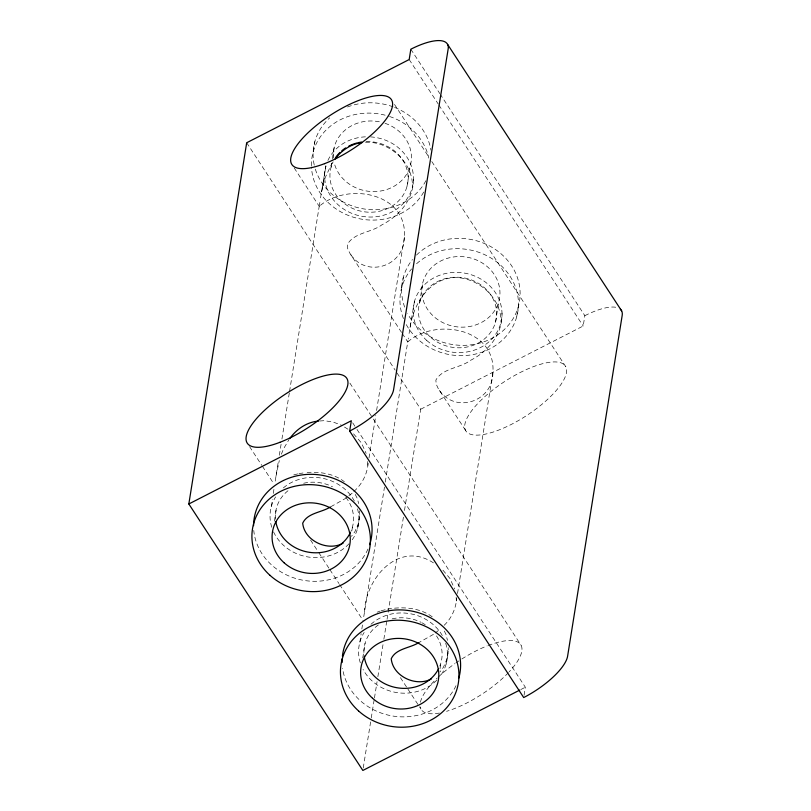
<?xml version="1.0" encoding="UTF-8"?>
<svg xmlns="http://www.w3.org/2000/svg" width="811" height="811" viewBox="0 0 811 811"><rect width="100%" height="100%" fill="white"/><g stroke="black" fill="none" stroke-linecap="round" stroke-linejoin="round"><path stroke-width="0.61" stroke-dasharray="4.05 3.04" d="M401.546 332.388L349.683 252.961L347.676 248.561L347.331 244.527C354.103 232.422 371.438 232.706 381.981 224.779C399.843 215.767 414.259 198.421 413.458 177.558M465.534 430.306L438.214 388.54L436.206 384.14L435.872 380.095C442.634 368.001 459.979 368.285 470.522 360.358C488.374 351.345 502.8 334 501.989 313.137M376.598 410.478L404.365 237.106C407.74 192.481 346.895 181.938 319.24 206.339L319.858 202.446M457.536 593.459L492.895 372.675C496.271 328.06 435.426 317.506 407.771 341.918L408.389 338.025M271.35 506.49L272.425 499.353M273.317 493.402L274.027 488.648M359.881 642.069L361.138 633.736M361.848 628.981L362.568 624.217M275.223 481.095L278.528 460.273M363.764 616.674L384.485 487.087M313.178 151.931L314.83 141.611M279.329 455.275L281.133 444.022M281.934 439.025L289.345 392.767M289.537 391.51L319.382 205.234M274.392 521.169L276.531 507.808M331.081 167.238L332.246 159.949M332.439 158.743L334.385 146.598M351.832 530.81L352.42 527.17M406.97 186.601L410.275 165.961M353.87 491.466C362.162 484.197 367.332 473.857 368.204 462.868M369.005 457.88L375.797 415.465M401.719 287.51L403.371 277.19M385.286 482.079L407.913 340.813M362.73 657.954L365.062 643.387M419.611 302.817L422.916 282.177M363.247 767.946L371.053 719.205M371.256 717.958L374.256 699.204M374.459 697.957L377.064 681.706M377.865 676.709L383.066 644.218M383.867 639.21L386.867 620.466M387.07 619.219L403.483 516.729M404.486 510.474L420.706 409.241L395.849 371.164M439.978 668.822L440.951 662.749M495.501 322.18A39.202 35.208 9.1 0 0 446.77 278.244A39.202 35.208 9.1 0 0 430.398 337.062A39.202 35.208 9.1 0 0 495.501 322.18L498.806 301.54A39.202 35.208 9.1 0 0 450.075 257.604A39.202 35.208 9.1 0 0 433.703 316.422A39.202 35.208 9.1 0 0 498.806 301.54M444.154 625.281C451.626 618.317 455.843 608.534 456.735 598.447M516.708 316.848L518.361 306.517M524.058 695.25L525.346 687.231L356.85 429.212M420.706 409.241L583.2 326.012L584.853 315.692L440.525 94.684M370.546 136.887A44.544 40.003 9.1 0 1 413.215 182.434A44.544 40.003 9.1 0 1 361.321 216.182A44.544 40.003 9.1 0 1 325.9 165.92L321.551 191.933L325.17 177.69L332.125 162.93M320.558 197.874L325.9 165.92M275.922 476.523L279.298 460.547M409.089 333.453L414.441 301.499M364.463 612.102C365.538 577.959 399.063 539.7 433.997 563.24M357.59 528.488L359.729 515.755L359.608 510.869M446.131 664.067L448.27 651.324L448.169 647.665M404.365 237.106C404.354 267.032 365.051 278.822 349.683 252.961M359.729 515.755L358.198 523.967L354.873 531.763L351.437 536.335M492.895 372.675C492.895 402.611 453.592 414.401 438.214 388.54M448.27 651.324L446.739 659.546L443.404 667.341L439.967 671.913M410.082 327.512C413.387 303.446 430.357 276.581 457.445 277.585C480.031 279.085 501.614 298.914 500.975 322.291M281.397 454.201L283.536 448.848L288.939 439.653M352.116 493.22L344.888 498.795L330.249 507.057M435.233 632.985L440.647 628.799M433.419 634.374L418.79 642.636M520.855 689.522L525.346 687.231M377.196 612.173L380.166 611.038M293.734 474.922L297.941 473.837M381.211 610.764L385.428 609.679M298.995 473.563L305.97 472.59M387.526 609.142C402.834 606.385 420.139 607.581 432.871 617.293M365.548 142.26C389.371 141.144 413.083 162.393 412.434 186.712M319.798 420.99L324.278 420.666L333.341 422.105L341.644 425.299M307.126 472.418C320 471.657 333.919 473.583 344.34 481.714M344.513 427.073L349.288 430.033M353.535 433.834L361.392 442.857L366.156 453.4M442.918 570.174L449.923 578.436L454.687 588.979M400.411 677.631L407.244 688.073M407.923 689.117L418.851 705.823M419.53 706.868L420.899 708.956M410.832 49.218L439.836 93.63M409.18 59.538L438.183 103.95M438.873 105.004L583.2 326.012M394.511 104.457L429.039 157.334M431.807 161.561L565.774 366.704A59.396 20.245 -33.1 0 1 498.512 430.154A59.396 20.245 -33.1 0 1 482.667 398.647A59.396 20.245 -33.1 0 1 565.774 366.704M402.246 333.443L407.771 341.918M294.221 167.978L319.24 206.339M246.686 142.756L395.15 370.11M349.886 383.106L372.675 418M373.364 419.064L521.138 645.353M352.704 422.866L356.161 428.147M249.585 446.628L261.76 465.291M262.44 466.325L273.925 483.954M310.583 540.085L318.196 551.733M318.885 552.798L329.256 568.683M329.945 569.738L338.937 583.504M339.627 584.569L363.146 620.567M444.337 631.07L445.949 634.293L447.449 640.355M355.259 494.416L357.418 498.724L358.614 503.57M456.147 597.16L456.34 600.941M367.616 461.581L367.809 465.362M445.715 643.305A44.544 40.003 9.1 0 1 439.856 676.597M436.713 680.226A44.544 40.003 9.1 0 1 363.075 669.45M360.297 662.83A44.544 40.003 9.1 0 1 364.139 632.458M371.032 624.247A44.544 40.003 9.1 0 1 442.35 635.621M436.521 635.905A39.202 35.208 9.1 0 1 439.846 666.024M363.906 652.5A39.202 35.208 9.1 0 1 378.656 624.713M392.22 618.823A39.202 35.208 9.1 0 1 420.96 622.26M421.953 622.777A39.202 35.208 9.1 0 1 425.207 624.693M357.519 508.852A44.544 40.003 9.1 0 1 352.035 540.065M349.004 543.775A44.544 40.003 9.1 0 1 273.469 531.702M271.756 527.262A44.544 40.003 9.1 0 1 275.598 496.879M283.404 487.877A44.544 40.003 9.1 0 1 354.407 501.107M345.851 497.386A39.202 35.208 9.1 0 1 350.859 531.519M275.497 519.233A39.202 35.208 9.1 0 1 289.132 489.844M303.679 483.244A39.202 35.208 9.1 0 1 332.429 486.691M455.995 685.721A59.396 53.333 9.1 0 1 393.376 716.123A59.396 53.333 9.1 0 1 342.577 668.355M367.951 549.067A59.396 53.333 9.1 0 1 304.196 580.443A59.396 53.333 9.1 0 1 253.772 530.445M425.917 180.711A59.396 53.333 9.1 0 1 365.639 209.197A59.396 53.333 9.1 0 1 314.435 165.89M314.171 164.734A59.396 53.333 9.1 0 1 329.702 117.848M347.503 106.981A59.396 53.333 9.1 0 1 393.467 106.971M394.592 107.407A59.396 53.333 9.1 0 1 430.925 150.147M423.697 192.065A59.396 53.333 9.1 0 1 358.229 218.494A59.396 53.333 9.1 0 1 311.475 166.904M311.434 165.748A59.396 53.333 9.1 0 1 388.428 116.125M389.564 116.49A59.396 53.333 9.1 0 1 428.837 158.135M385.043 123.292A39.202 35.208 9.1 0 1 398.323 183.438A39.202 35.208 9.1 0 1 334.122 162.626M333.362 158.013A39.202 35.208 9.1 0 1 380.683 122.055M366.065 141.641A39.202 35.208 9.1 0 1 407.984 181.117A39.202 35.208 9.1 0 1 359.476 210.85A39.202 35.208 9.1 0 1 333.128 161.835M327.918 160.436A44.544 40.003 9.1 0 1 365.923 136.826M416.489 255.08A59.396 53.333 9.1 0 1 505.577 258.131A59.396 53.333 9.1 0 1 493.585 337.427A59.396 53.333 9.1 0 1 407.619 313.695M404.679 307.116A59.396 53.333 9.1 0 1 412.464 259.54M416.58 263.747A59.396 53.333 9.1 0 1 505.304 269.972A59.396 53.333 9.1 0 1 490.483 348.537A59.396 53.333 9.1 0 1 405.409 322.94M403.442 318.551A59.396 53.333 9.1 0 1 411.572 268.938M584.853 315.692A47.514 16.2 -33.1 0 1 617.424 307.643M488.151 645.505A59.396 20.245 -33.1 0 1 509.196 671.792M508.375 672.664A59.396 20.245 -33.1 0 1 446.587 711.308M439.38 713.051A59.396 20.245 -33.1 0 1 420.22 706.878M420.422 702.184A59.396 20.245 -33.1 0 1 437.129 678.168M438.031 677.297A59.396 20.245 -33.1 0 1 454.91 663.611M455.894 662.932A59.396 20.245 -33.1 0 1 458.874 660.904M461.864 658.968A59.396 20.245 -33.1 0 1 487.107 645.911M426.698 340.407A44.544 40.003 9.1 0 0 500.681 323.498A44.544 40.003 9.1 0 0 445.3 273.581A44.544 40.003 9.1 0 0 426.698 340.407"/><path stroke-width="1.22" d="M519.739 690.1L362.852 770.45L188.831 503.976L246.686 142.756L409.18 59.538L410.832 49.218A47.514 16.2 -33.1 0 1 448.148 49.055L393.599 389.625A47.514 16.2 -33.1 0 1 349.673 431.067L523.693 697.551A47.514 16.2 -33.1 0 0 567.619 656.099L622.169 315.53A47.514 16.2 -33.1 0 0 620.344 309.214M349.673 431.067L351.325 420.747L188.831 503.976M335.024 159.078C341.431 150.359 351.335 143.75 362.193 142.503M289.669 438.69C296.319 429.242 306.964 421.923 318.672 421.071M330.249 507.057C321.45 512.613 307.491 512.846 302.706 523.176C304.338 540.856 327.786 551.754 343.053 543.228M418.79 642.636C409.991 648.192 396.021 648.425 391.237 658.745C392.879 676.435 416.327 687.322 431.584 678.807M447.621 44.423L621.642 310.897M438.376 669.197A39.202 35.208 9.1 0 1 396.68 687.698A39.202 35.208 9.1 0 1 364.159 655.957M350.372 532.584A39.202 35.208 9.1 0 1 309.417 552.332A39.202 35.208 9.1 0 1 275.801 521.544M342.11 662.536A59.396 53.333 9.1 0 1 342.191 658.735M342.404 656.19A59.396 53.333 9.1 0 1 411.532 611.028A59.396 53.333 9.1 0 1 458.844 678.057M253.569 525.7A59.396 53.333 9.1 0 1 321.48 475.185A59.396 53.333 9.1 0 1 369.634 544.698M335.45 157.81A39.202 35.208 9.1 0 1 340.022 152.367M341.786 150.775A39.202 35.208 9.1 0 1 345.689 147.896M348.872 146.061A39.202 35.208 9.1 0 1 357.022 142.969M358.239 142.675A39.202 35.208 9.1 0 1 361.544 142.057M372.543 698.271A39.202 35.208 9.1 0 0 437.646 683.389A39.202 35.208 9.1 0 0 388.915 639.463A39.202 35.208 9.1 0 0 372.543 698.271M358.553 710.933A59.396 53.333 9.1 0 0 457.191 688.377A59.396 53.333 9.1 0 0 383.35 621.824A59.396 53.333 9.1 0 0 358.553 710.933M284.012 562.702A39.202 35.208 9.1 0 0 349.115 547.81A39.202 35.208 9.1 0 0 300.374 503.884A39.202 35.208 9.1 0 0 284.012 562.702M270.022 575.354A59.396 53.333 9.1 0 0 368.66 552.798A59.396 53.333 9.1 0 0 294.819 486.245A59.396 53.333 9.1 0 0 270.022 575.354M324.501 163.68A59.396 20.245 -33.1 0 0 391.754 100.229A59.396 20.245 -33.1 0 0 308.646 132.173A59.396 20.245 -33.1 0 0 324.501 163.68M279.866 442.33A59.396 20.245 -33.1 0 0 347.118 378.879A59.396 20.245 -33.1 0 0 264.021 410.822A59.396 20.245 -33.1 0 0 279.866 442.33"/></g></svg>
